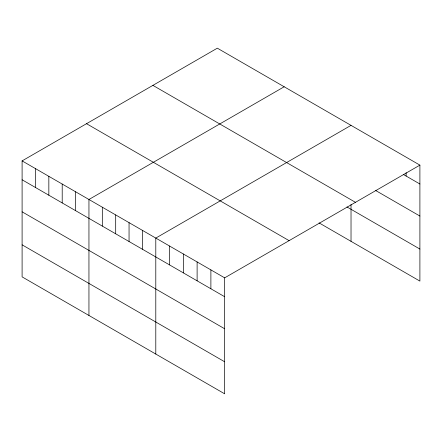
<?xml version="1.0" encoding="UTF-8"?>
<svg xmlns="http://www.w3.org/2000/svg" width="442" height="442" viewBox="0 0 442 442"><rect width="100%" height="100%" fill="white"/><g stroke="black" fill="none" stroke-linecap="round" stroke-linejoin="round"><path stroke-width="0.66" d="M22.1 160.894L224.669 277.847L224.669 393.822L22.1 276.874L22.1 160.894L217.331 48.178L419.9 165.126L419.9 281.106L319.058 222.884M284.178 86.77L88.947 199.486L88.947 315.466M351.025 125.362L155.794 238.083L155.794 354.059M224.669 277.847L419.9 165.126M403.253 174.402L419.9 184.01M375.706 190.535L419.9 216.05M152.904 85.372L355.473 202.325M346.959 206.95L419.9 249.061M86.527 123.699L289.096 240.647M22.1 179.778L224.669 296.726M22.1 211.817L224.669 328.771M22.1 244.829L224.669 361.783M406.126 172.684L406.126 176.06M351.025 204.486L351.025 241.343M210.889 269.891L210.889 288.775M197.115 261.94L197.115 280.819M183.342 253.99L183.342 272.869M169.568 246.034L169.568 264.918M142.423 230.365L142.423 249.244M129.053 222.646L129.053 241.525M115.688 214.928L115.688 233.807M102.317 207.21L102.317 226.089M75.576 191.767L75.576 210.652M62.206 184.049L62.206 202.933M48.841 176.33L48.841 195.215M35.471 168.612L35.471 187.496"/></g></svg>
